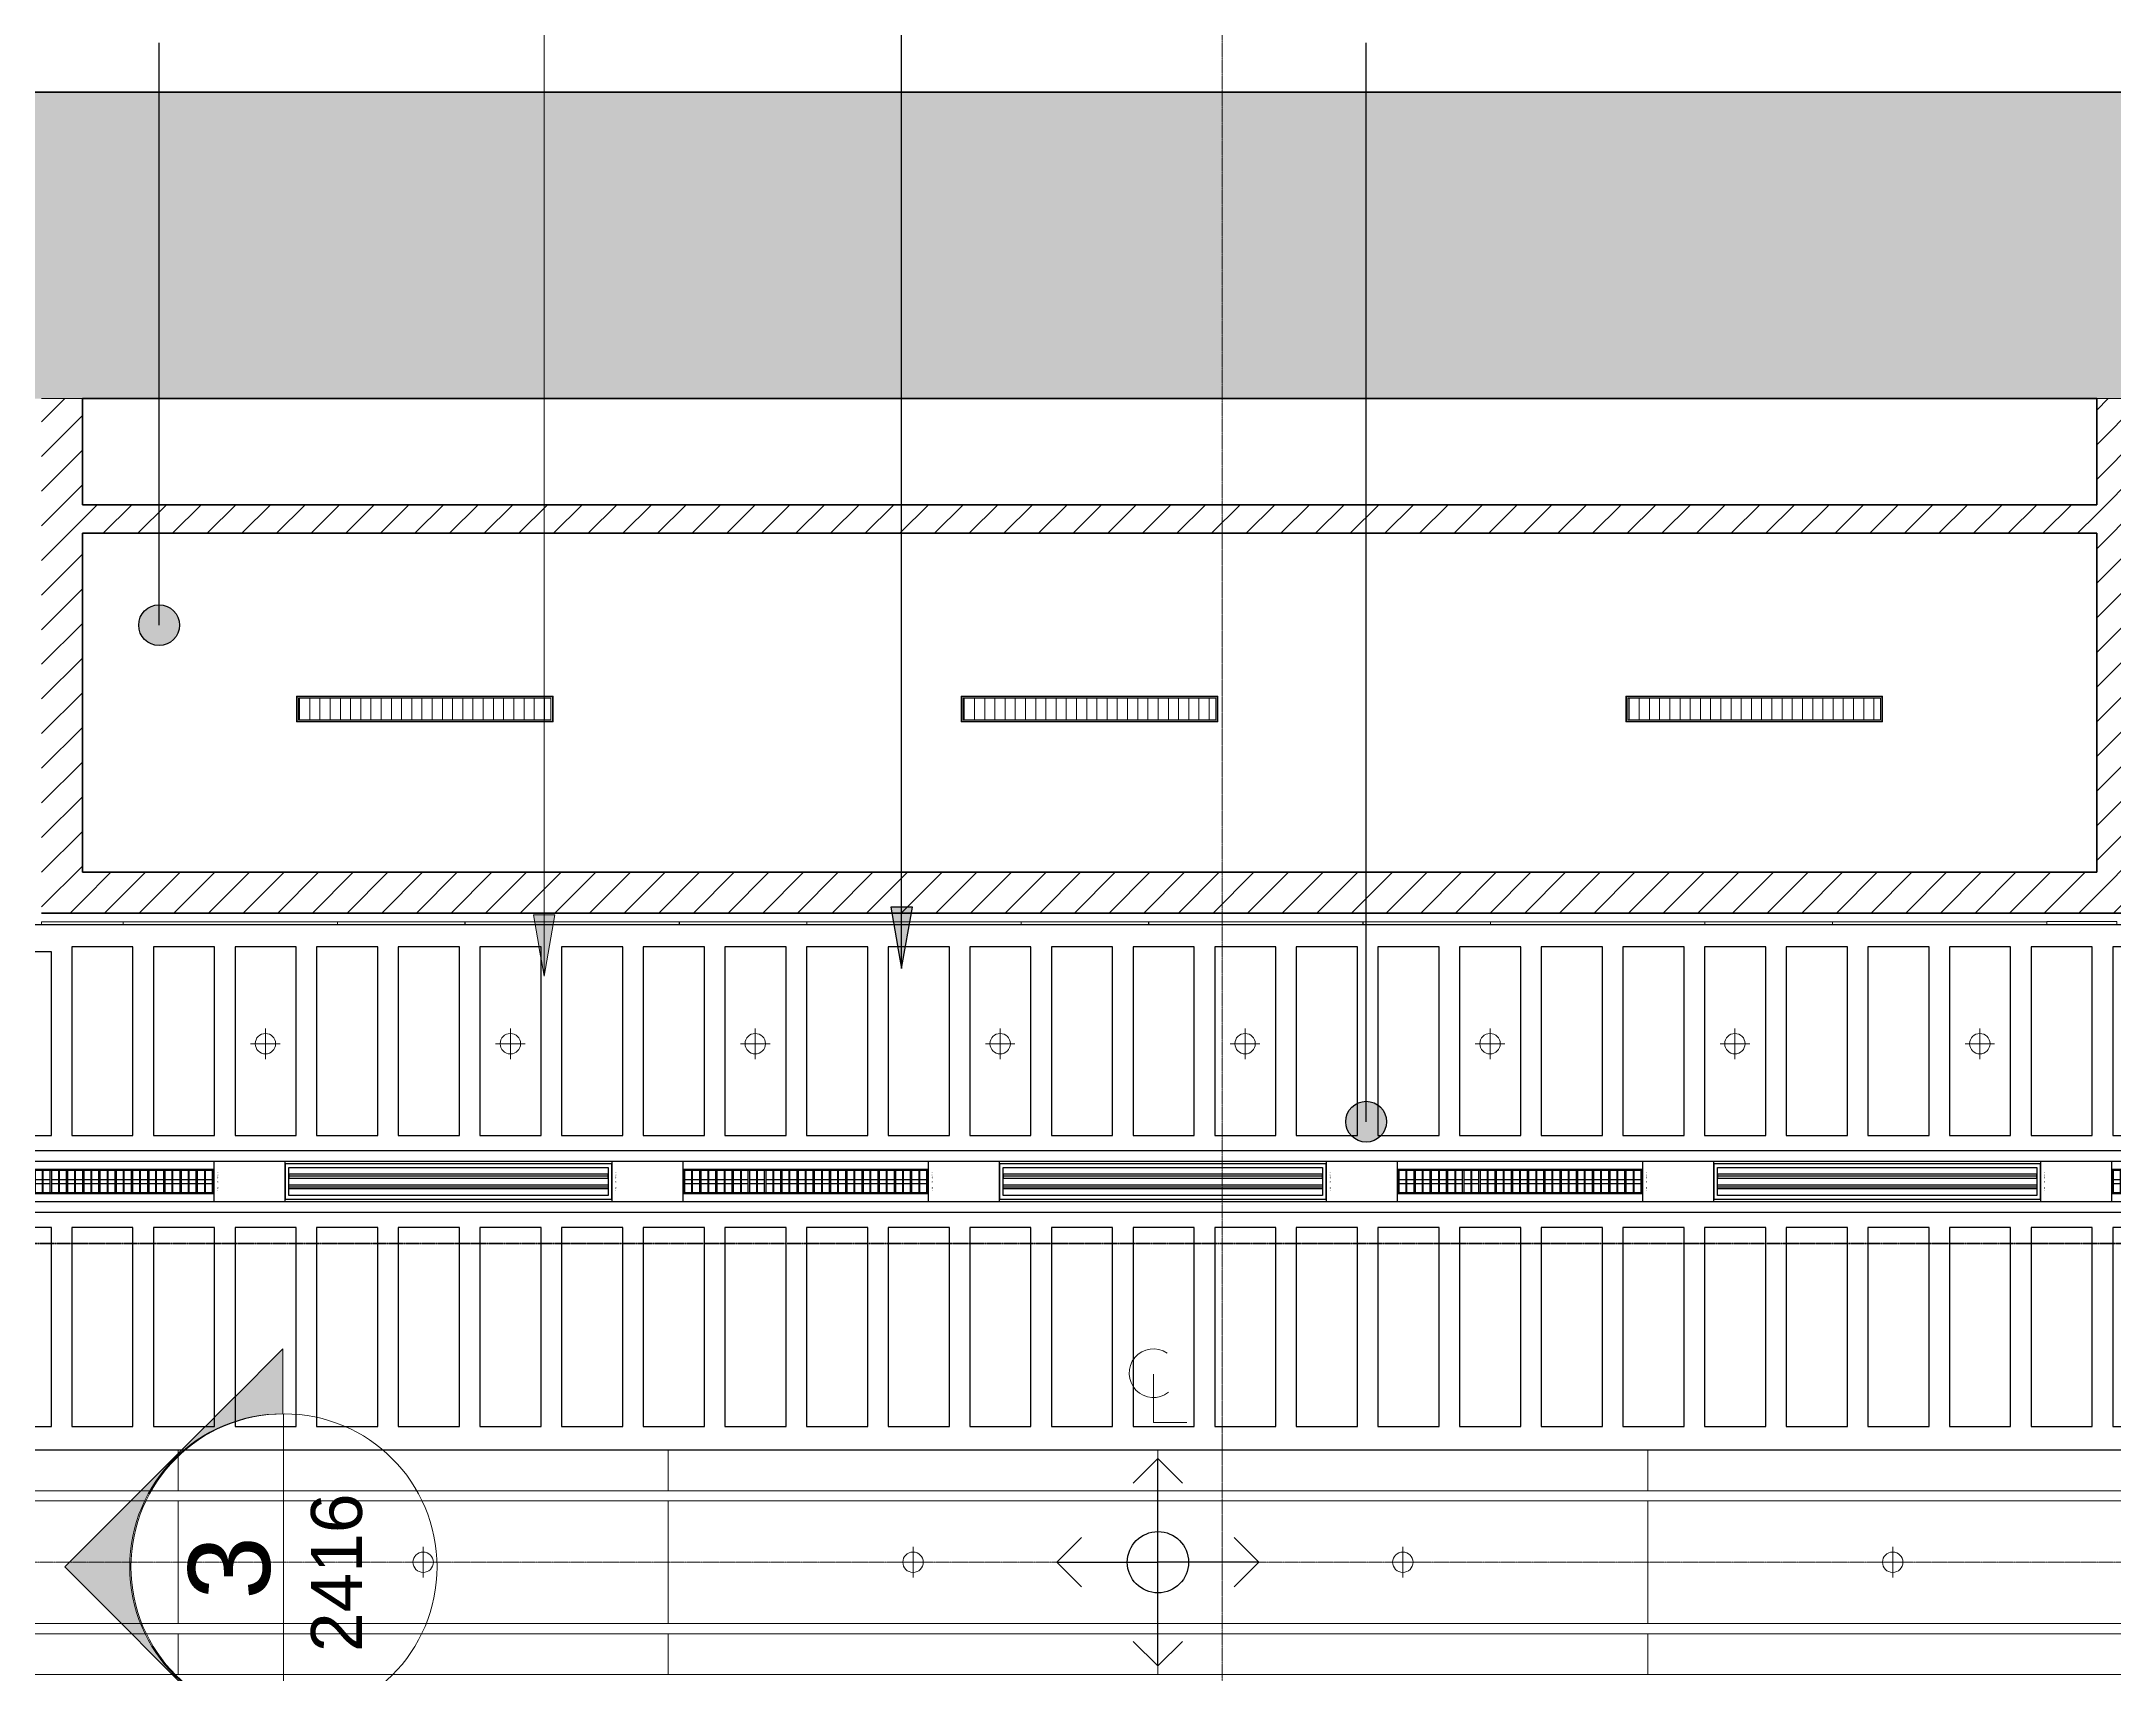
# Model space of a CAD drawing. Header units: millimetres. Extents: x -794334 to -714814, y -17806 to 22403.
# Drawn here: x -739067 to -728910, y 3029 to 11028 of the extents above; entities that cross this region are included whole.
import ezdxf
from ezdxf.enums import TextEntityAlignment as Align
from ezdxf.xclip import XClip

# ---------------------------------------------------------------- set-up
doc = ezdxf.new("R2010")
doc.units = ezdxf.units.MM
doc.header["$XCLIPFRAME"] = 0
doc.linetypes.add('DPA_Grid _ Level 100', pattern=[10, 5.5, -1.6, 1.3, -1.6])
for name, color, linetype in [('000 - WIPEOUT', 250, 'Continuous'), ('001 - ASCESSORIES', 251, 'Continuous'), ('A04_TUBE SERIES', 2, 'Continuous'), ('A11_ALU.SOLID SHEET', 2, 'Continuous')]:
    doc.layers.add(name, color=color, linetype=linetype)
for name, color, linetype, lineweight in [('A-ANNO-NOTE', 3, 'Continuous', 25), ('A-DETL-GENF', 2, 'Continuous', 9), ('A-FLOR-E', 2, 'Continuous', 35), ('A-GLAZ-CURT', 2, 'Continuous', 9), ('A-ROOM-IDEN', 3, 'Continuous', 25), ('A-WALL', 5, 'Continuous', 35), ('A-WALL-PATT', 1, 'Continuous', 35), ('E-LITE-EQPM', 2, 'Continuous', 9), ('G-ANNO-SECL', 3, 'Continuous', 9), ('G-ANNO-TEXT', 3, 'Continuous', 9), ('S-GRID', 251, 'Continuous', 9), ('WALL-E', 2, 'Continuous', 35)]:
    doc.layers.add(name, color=color, linetype=linetype, lineweight=lineweight)
doc.styles.add('Arial', font='arial.ttf', dxfattribs={"height": 400})
doc.styles.add('Arial_1', font='arial.ttf', dxfattribs={"height": 250})
pattern_1 = [(45, (0, 0), (-84.852814, 84.852814), [])]

# ---------------------------------------------------------------- blocks, each defined once
blk = doc.blocks.new('DPA_AN_Setting out - Center-8732820-4252-01 ENLARGED CONCOURSE LEVEL - REFLECTED CEILING PLAN - SHEET 3')
at = {"layer": 'A-ANNO-NOTE'}
for p, q in [((-1.21, 3.88), (0, 5.08)), ((1.21, 3.88), (0, 5.08)), ((0, 0), (0, 5.08)), ((-3.74, 1.21), (-4.95, 0)), ((3.74, 1.21), (4.95, 0)), ((-3.74, -1.21), (-4.95, 0)), ((-4.95, 0), (0, 0)), ((4.95, 0), (0, 0)), ((3.74, -1.21), (4.95, 0)), ((0, -5.08), (0, 0)), ((-1.21, -3.88), (0, -5.08)), ((1.21, -3.88), (0, -5.08))]:
    blk.add_line(p, q, dxfattribs=at)
blk.add_circle((0, 0), 1.5, dxfattribs=at)
blk = doc.blocks.new('M_Centreline - Centreline-12570908-4252-01 ENLARGED CONCOURSE LEVEL - REFLECTED CEILING PLAN - SHEET 3')
at = {"layer": 'A-ANNO-NOTE', "lineweight": 18}
for p, q in [((-0.01, 0.59), (-0.01, -1.79)), ((-0.01, -1.79), (1.62, -1.79))]:
    blk.add_line(p, q, dxfattribs=at)
blk.add_arc((-0.01, 0.63), 1.19, 55.7755, 308.0372, dxfattribs=at)
blk = doc.blocks.new('DPA_AN_Section Line - UP-Left-14405212-4252-01 ENLARGED CONCOURSE LEVEL - REFLECTED CEILING PLAN - SHEET 3')
at = {"layer": 'A-ANNO-NOTE', "lineweight": 9}
blk.add_hatch(color=256, dxfattribs=at).paths.add_polyline_path([(80, -9), (78, -9), (78, 0), (80, 0)])
h = blk.add_hatch(color=256, dxfattribs=at)
edge = h.paths.add_edge_path()
edge.add_arc((0, -0.03), 7.5, 180, 360)
edge.add_line((7.5, -0.03), (10.68, -0.03))
edge.add_line((10.68, -0.03), (0, -10.71))
edge.add_line((0, -10.71), (-10.68, -0.03))
edge.add_line((-10.68, -0.03), (-7.5, -0.03))
at = {"layer": 'A-ANNO-NOTE', "lineweight": 18}
for p, q in [((-7.5, 0), (7.5, 0)), ((80, 0), (78, 0)), ((78, 0), (78, -9)), ((80, -9), (80, 0)), ((-7.5, -0.03), (-10.68, -0.03)), ((-10.68, -0.03), (0, -10.71)), ((0, -10.71), (10.68, -0.03)), ((10.68, -0.03), (7.5, -0.03)), ((78, -9), (80, -9))]:
    blk.add_line(p, q, dxfattribs=at)
at = {"layer": 'A-ANNO-NOTE', "lineweight": 9}
blk.add_line((7.5, 0), (80, 0), dxfattribs=at)
at = {"layer": 'A-ANNO-NOTE', "lineweight": 18}
blk.add_circle((0, 0.03), 7.5, dxfattribs=at)
blk.add_arc((0, -0.03), 7.5, 180, 360, dxfattribs=at)
blk = doc.blocks.new('*U804')
at = {"layer": 'S-GRID', "linetype": 'DPA_Grid _ Level 100'}
for p, q in [((45600, -21385.5), (45600, 16671.4)), ((57942.9, 0), (-14128.9, 0))]:
    blk.add_line(p, q, dxfattribs=at)
blk = doc.blocks.new('System Panel - DPA_Metal Ceiling Rectangular Panel-13151479-4252-01 ENLARGED CONCOURSE LEVEL - REFLECTED CEILING PLAN - SHEET 3')
at = {"layer": 'A-GLAZ-CURT'}
for p, q in [((-738397, 4129), (-740529, 4129)), ((-740529, 4129), (-738397, 4129)), ((-738397, 3929), (-738397, 4129)), ((-738397, 4129), (-738397, 3929)), ((-740540, 3968), (-740579, 3929)), ((-740579, 3929), (-740540, 3968)), ((-740558, 3929), (-738397, 3929)), ((-738397, 3929), (-740558, 3929))]:
    blk.add_line(p, q, dxfattribs=at)
blk = doc.blocks.new('System Panel - DPA-AR_Metal Ceiling Rectangular Panel-13139259-4252-01 ENLARGED CONCOURSE LEVEL - REFLECTED CEILING PLAN - SHEET 3')
at = {"layer": 'A-GLAZ-CURT'}
for p, q in [((-735997, 4129), (-738397, 4129)), ((-738397, 4129), (-738397, 3929)), ((-738397, 3929), (-738397, 4129)), ((-738397, 4129), (-735997, 4129)), ((-735997, 3929), (-735997, 4129)), ((-735997, 4129), (-735997, 3929)), ((-738397, 3929), (-735997, 3929)), ((-735997, 3929), (-738397, 3929))]:
    blk.add_line(p, q, dxfattribs=at)
blk = doc.blocks.new('System Panel - DPA-AR_Metal Ceiling Rectangular Panel-13151856-4252-01 ENLARGED CONCOURSE LEVEL - REFLECTED CEILING PLAN - SHEET 3')
at = {"layer": 'A-GLAZ-CURT'}
for p, q in [((-735997, 3879), (-738397, 3879)), ((-738397, 3879), (-738397, 3279)), ((-738397, 3279), (-738397, 3879)), ((-738397, 3879), (-735997, 3879)), ((-735997, 3279), (-735997, 3879)), ((-735997, 3879), (-735997, 3279)), ((-738397, 3279), (-735997, 3279)), ((-735997, 3279), (-738397, 3279))]:
    blk.add_line(p, q, dxfattribs=at)
blk = doc.blocks.new('System Panel - DPA-AR_Metal Ceiling Rectangular Panel-13151859-4252-01 ENLARGED CONCOURSE LEVEL - REFLECTED CEILING PLAN - SHEET 3')
at = {"layer": 'A-GLAZ-CURT'}
for p, q in [((-740629, 3879), (-740797, 3710)), ((-740797, 3710), (-740629, 3879)), ((-738397, 3879), (-740608, 3879)), ((-740608, 3879), (-738397, 3879)), ((-738397, 3279), (-738397, 3879)), ((-738397, 3879), (-738397, 3279)), ((-740797, 3689), (-740797, 3279)), ((-740797, 3279), (-740797, 3689)), ((-740797, 3279), (-738397, 3279)), ((-738397, 3279), (-740797, 3279))]:
    blk.add_line(p, q, dxfattribs=at)
blk = doc.blocks.new('System Panel - W-06 Feature Wall Printed Pattern-18642689-4252-01 ENLARGED CONCOURSE LEVEL - REFLECTED CEILING PLAN - SHEET 3')
at = {"layer": 'A-GLAZ-CURT'}
for p, q in [((-172, 42), (-172, 57)), ((-172, 57), (172, 57)), ((172, 42), (-172, 42)), ((172, 57), (172, 42))]:
    blk.add_line(p, q, dxfattribs=at)
blk = doc.blocks.new('System Panel - W-06 Feature Wall Printed Pattern-18625738-4252-01 ENLARGED CONCOURSE LEVEL - REFLECTED CEILING PLAN - SHEET 3')
at = {"layer": 'A-GLAZ-CURT'}
for p, q in [((-525, 42.5), (-525, 57.5)), ((-525, 57.5), (525, 57.5)), ((525, 42.5), (-525, 42.5)), ((525, 57.5), (525, 42.5))]:
    blk.add_line(p, q, dxfattribs=at)
blk = doc.blocks.new('System Panel - W-06 Feature Wall Printed Pattern-18626477-4252-01 ENLARGED CONCOURSE LEVEL - REFLECTED CEILING PLAN - SHEET 3')
at = {"layer": 'A-GLAZ-CURT'}
for p, q in [((-312.5, 42.5), (-312.5, 57.5)), ((-312.5, 57.5), (312.5, 57.5)), ((312.5, 42.5), (-312.5, 42.5)), ((312.5, 57.5), (312.5, 42.5))]:
    blk.add_line(p, q, dxfattribs=at)
blk = doc.blocks.new('System Panel - W-06 Feature Wall Printed Pattern-18642690-4252-01 ENLARGED CONCOURSE LEVEL - REFLECTED CEILING PLAN - SHEET 3')
at = {"layer": 'A-GLAZ-CURT'}
for p, q in [((-200, 42.5), (-200, 57.5)), ((-200, 57.5), (200, 57.5)), ((200, 42.5), (-200, 42.5)), ((200, 57.5), (200, 42.5))]:
    blk.add_line(p, q, dxfattribs=at)
blk = doc.blocks.new('DPA_AR_LIGHTING_L4 - Standart-18564236-4252-01 ENLARGED CONCOURSE LEVEL - REFLECTED CEILING PLAN - SHEET 3')
at = {"layer": 'E-LITE-EQPM'}
for p, q in [((127, -171), (127, -46)), ((127, -46), (1384, -46)), ((1381, -49), (130, -49)), ((130, -49), (130, -168)), ((130, -168), (130, -49)), ((130, -49), (1381, -49)), ((1374, -56), (137, -56)), ((137, -161), (137, -56)), ((142, -56), (142, -161)), ((192, -56), (192, -161)), ((242, -56), (242, -161)), ((292, -56), (292, -161)), ((342, -56), (342, -161)), ((392, -56), (392, -161)), ((442, -56), (442, -161)), ((492, -56), (492, -161)), ((542, -56), (542, -161)), ((592, -56), (592, -161)), ((642, -56), (642, -161)), ((692, -56), (692, -161)), ((742, -56), (742, -161)), ((792, -56), (792, -161)), ((842, -56), (842, -161)), ((892, -56), (892, -161)), ((942, -56), (942, -161)), ((992, -56), (992, -161)), ((1042, -56), (1374, -56)), ((1042, -56), (1042, -161)), ((1092, -56), (1092, -161)), ((1142, -56), (1142, -161)), ((1192, -56), (1192, -161)), ((1242, -56), (1242, -161)), ((1292, -56), (1292, -161)), ((1342, -56), (1342, -161)), ((1374, -56), (1374, -161)), ((1381, -168), (1381, -49)), ((1381, -49), (1381, -168)), ((1384, -46), (1384, -171)), ((1384, -171), (127, -171)), ((130, -168), (1381, -168)), ((1381, -168), (130, -168)), ((1374, -161), (137, -161))]:
    blk.add_line(p, q, dxfattribs=at)
blk = doc.blocks.new('*U1029')
at = {"layer": 'A-GLAZ-CURT', "rotation": 180}
for name, p in [('System Panel - W-06 Feature Wall Printed Pattern-18642690-4252-01 ENLARGED CONCOURSE LEVEL - REFLECTED CEILING PLAN - SHEET 3', (40015, 3180)), ('System Panel - W-06 Feature Wall Printed Pattern-18625738-4252-01 ENLARGED CONCOURSE LEVEL - REFLECTED CEILING PLAN - SHEET 3', (40740, 3180)), ('System Panel - W-06 Feature Wall Printed Pattern-18626477-4252-01 ENLARGED CONCOURSE LEVEL - REFLECTED CEILING PLAN - SHEET 3', (41577, 3180)), ('System Panel - W-06 Feature Wall Printed Pattern-18625738-4252-01 ENLARGED CONCOURSE LEVEL - REFLECTED CEILING PLAN - SHEET 3', (42415, 3180)), ('System Panel - W-06 Feature Wall Printed Pattern-18626477-4252-01 ENLARGED CONCOURSE LEVEL - REFLECTED CEILING PLAN - SHEET 3', (43252, 3180)), ('System Panel - W-06 Feature Wall Printed Pattern-18625738-4252-01 ENLARGED CONCOURSE LEVEL - REFLECTED CEILING PLAN - SHEET 3', (44090, 3180)), ('System Panel - W-06 Feature Wall Printed Pattern-18626477-4252-01 ENLARGED CONCOURSE LEVEL - REFLECTED CEILING PLAN - SHEET 3', (44927, 3180)), ('System Panel - W-06 Feature Wall Printed Pattern-18625738-4252-01 ENLARGED CONCOURSE LEVEL - REFLECTED CEILING PLAN - SHEET 3', (45765, 3180)), ('System Panel - W-06 Feature Wall Printed Pattern-18626477-4252-01 ENLARGED CONCOURSE LEVEL - REFLECTED CEILING PLAN - SHEET 3', (46602, 3180)), ('System Panel - W-06 Feature Wall Printed Pattern-18625738-4252-01 ENLARGED CONCOURSE LEVEL - REFLECTED CEILING PLAN - SHEET 3', (47440, 3180)), ('System Panel - W-06 Feature Wall Printed Pattern-18626477-4252-01 ENLARGED CONCOURSE LEVEL - REFLECTED CEILING PLAN - SHEET 3', (48277, 3180)), ('System Panel - W-06 Feature Wall Printed Pattern-18625738-4252-01 ENLARGED CONCOURSE LEVEL - REFLECTED CEILING PLAN - SHEET 3', (49115, 3180)), ('System Panel - W-06 Feature Wall Printed Pattern-18642689-4252-01 ENLARGED CONCOURSE LEVEL - REFLECTED CEILING PLAN - SHEET 3', (49812, 3180))]:
    blk.add_blockref(name, p, dxfattribs=at)
at = {"layer": 'A-GLAZ-CURT'}
for name, p in [('System Panel - DPA_Metal Ceiling Rectangular Panel-13151479-4252-01 ENLARGED CONCOURSE LEVEL - REFLECTED CEILING PLAN - SHEET 3', (778882, -3579)), ('System Panel - DPA-AR_Metal Ceiling Rectangular Panel-13139259-4252-01 ENLARGED CONCOURSE LEVEL - REFLECTED CEILING PLAN - SHEET 3', (778882, -3579)), ('System Panel - DPA-AR_Metal Ceiling Rectangular Panel-13139259-4252-01 ENLARGED CONCOURSE LEVEL - REFLECTED CEILING PLAN - SHEET 3', (781282, -3579)), ('System Panel - DPA-AR_Metal Ceiling Rectangular Panel-13139259-4252-01 ENLARGED CONCOURSE LEVEL - REFLECTED CEILING PLAN - SHEET 3', (783682, -3579)), ('System Panel - DPA-AR_Metal Ceiling Rectangular Panel-13139259-4252-01 ENLARGED CONCOURSE LEVEL - REFLECTED CEILING PLAN - SHEET 3', (786082, -3579)), ('System Panel - DPA-AR_Metal Ceiling Rectangular Panel-13151859-4252-01 ENLARGED CONCOURSE LEVEL - REFLECTED CEILING PLAN - SHEET 3', (778882, -3579)), ('System Panel - DPA-AR_Metal Ceiling Rectangular Panel-13151856-4252-01 ENLARGED CONCOURSE LEVEL - REFLECTED CEILING PLAN - SHEET 3', (778882, -3579)), ('System Panel - DPA-AR_Metal Ceiling Rectangular Panel-13151856-4252-01 ENLARGED CONCOURSE LEVEL - REFLECTED CEILING PLAN - SHEET 3', (781282, -3579)), ('System Panel - DPA-AR_Metal Ceiling Rectangular Panel-13151856-4252-01 ENLARGED CONCOURSE LEVEL - REFLECTED CEILING PLAN - SHEET 3', (783682, -3579)), ('System Panel - DPA-AR_Metal Ceiling Rectangular Panel-13151856-4252-01 ENLARGED CONCOURSE LEVEL - REFLECTED CEILING PLAN - SHEET 3', (786082, -3579)), ('System Panel - DPA-AR_Metal Ceiling Rectangular Panel-13139259-4252-01 ENLARGED CONCOURSE LEVEL - REFLECTED CEILING PLAN - SHEET 3', (776482, -4479)), ('System Panel - DPA-AR_Metal Ceiling Rectangular Panel-13139259-4252-01 ENLARGED CONCOURSE LEVEL - REFLECTED CEILING PLAN - SHEET 3', (778882, -4479)), ('System Panel - DPA-AR_Metal Ceiling Rectangular Panel-13139259-4252-01 ENLARGED CONCOURSE LEVEL - REFLECTED CEILING PLAN - SHEET 3', (781282, -4479)), ('System Panel - DPA-AR_Metal Ceiling Rectangular Panel-13139259-4252-01 ENLARGED CONCOURSE LEVEL - REFLECTED CEILING PLAN - SHEET 3', (783682, -4479)), ('System Panel - DPA-AR_Metal Ceiling Rectangular Panel-13139259-4252-01 ENLARGED CONCOURSE LEVEL - REFLECTED CEILING PLAN - SHEET 3', (786082, -4479))]:
    blk.add_blockref(name, p, dxfattribs=at)
at = {"layer": 'E-LITE-EQPM', "extrusion": (0, 0, -1), "rotation": 180}
for p in [(-40937, 4071), (-44194, 4071), (-47451, 4071)]:
    blk.add_blockref('DPA_AR_LIGHTING_L4 - Standart-18564236-4252-01 ENLARGED CONCOURSE LEVEL - REFLECTED CEILING PLAN - SHEET 3', p, dxfattribs=at)
blk = doc.blocks.new('*U1048')
at = {"layer": 'A11_ALU.SOLID SHEET', "color": 0}
blk.add_lwpolyline([(350, -98.8), (350, 98.8), (0, 98.8), (0, -98.8)], close=True, dxfattribs=at)
at = {"layer": 'Defpoints', "color": 250}
blk.add_point((0, 0), dxfattribs=at)
blk.add_text('AL.SHEET-HAT-TYPE-R', height=6, rotation=270, dxfattribs=at).set_placement((15, 0), align=Align.BOTTOM_CENTER)
blk = doc.blocks.new('*U1037')
at = {"color": 1}
blk.add_wipeout([(600, -60), (-600, -60), (-600, 60), (600, 60)], dxfattribs=at).dxf.layer = '000 - WIPEOUT'
at = {"layer": '001 - ASCESSORIES', "color": 0}
blk.add_lwpolyline([(600, -60), (-600, -60), (-600, 60), (600, 60)], close=True, dxfattribs=at)
at = {"layer": '001 - ASCESSORIES'}
for points in [[(-593, -55), (-598, -55), (-598, 55), (-593, 55)], [(595, -55), (-595, -55), (-595, 55), (595, 55)], [(-559, -55), (-554, -55), (-554, 55), (-559, 55)], [(-514, -55), (-519, -55), (-519, 55), (-514, 55)], [(-479, -55), (-474, -55), (-474, 55), (-479, 55)], [(-435, -55), (-440, -55), (-440, 55), (-435, 55)], [(-400, -55), (-395, -55), (-395, 55), (-400, 55)], [(-355, -55), (-360, -55), (-360, 55), (-355, 55)], [(-320, -55), (-315, -55), (-315, 55), (-320, 55)], [(-276, -55), (-281, -55), (-281, 55), (-276, 55)], [(-241, -55), (-236, -55), (-236, 55), (-241, 55)], [(-196, -55), (-201, -55), (-201, 55), (-196, 55)], [(-161, -55), (-156, -55), (-156, 55), (-161, 55)], [(-117, -55), (-122, -55), (-122, 55), (-117, 55)], [(-82, -55), (-77, -55), (-77, 55), (-82, 55)], [(-37, -55), (-42, -55), (-42, 55), (-37, 55)], [(-3, -55), (3, -55), (3, 55), (-3, 55)], [(42, -55), (37, -55), (37, 55), (42, 55)], [(77, -55), (82, -55), (82, 55), (77, 55)], [(122, -55), (117, -55), (117, 55), (122, 55)], [(156, -55), (161, -55), (161, 55), (156, 55)], [(201, -55), (196, -55), (196, 55), (201, 55)], [(236, -55), (241, -55), (241, 55), (236, 55)], [(281, -55), (276, -55), (276, 55), (281, 55)], [(315, -55), (320, -55), (320, 55), (315, 55)], [(360, -55), (355, -55), (355, 55), (360, 55)], [(395, -55), (400, -55), (400, 55), (395, 55)], [(440, -55), (435, -55), (435, 55), (440, 55)], [(474, -55), (479, -55), (479, 55), (474, 55)], [(519, -55), (514, -55), (514, 55), (519, 55)], [(554, -55), (559, -55), (559, 55), (554, 55)], [(598, -55), (593, -55), (593, 55), (598, 55)]]:
    blk.add_lwpolyline(points, close=True, dxfattribs=at)
for points in [[(-593, 10), (-559, 10)], [(-554, 10), (-519, 10)], [(-514, 10), (-479, 10)], [(-474, 10), (-440, 10)], [(-435, 10), (-400, 10)], [(-395, 10), (-360, 10)], [(-355, 10), (-320, 10)], [(-315, 10), (-281, 10)], [(-276, 10), (-241, 10)], [(-236, 10), (-201, 10)], [(-196, 10), (-161, 10)], [(-156, 10), (-122, 10)], [(-117, 10), (-82, 10)], [(-77, 10), (-42, 10)], [(-37, 10), (-3, 10)], [(3, 10), (37, 10)], [(42, 10), (77, 10)], [(82, 10), (117, 10)], [(122, 10), (156, 10)], [(161, 10), (196, 10)], [(201, 10), (236, 10)], [(241, 10), (276, 10)], [(281, 10), (315, 10)], [(320, 10), (355, 10)], [(360, 10), (395, 10)], [(400, 10), (435, 10)], [(440, 10), (474, 10)], [(479, 10), (514, 10)], [(519, 10), (554, 10)], [(559, 10), (593, 10)], [(-593, -10), (-559, -10)], [(-554, -10), (-519, -10)], [(-514, -10), (-479, -10)], [(-474, -10), (-440, -10)], [(-435, -10), (-400, -10)], [(-395, -10), (-360, -10)], [(-355, -10), (-320, -10)], [(-315, -10), (-281, -10)], [(-276, -10), (-241, -10)], [(-236, -10), (-201, -10)], [(-196, -10), (-161, -10)], [(-156, -10), (-122, -10)], [(-117, -10), (-82, -10)], [(-77, -10), (-42, -10)], [(-37, -10), (-3, -10)], [(3, -10), (37, -10)], [(42, -10), (77, -10)], [(82, -10), (117, -10)], [(122, -10), (156, -10)], [(161, -10), (196, -10)], [(201, -10), (236, -10)], [(241, -10), (276, -10)], [(281, -10), (315, -10)], [(320, -10), (355, -10)], [(360, -10), (395, -10)], [(400, -10), (435, -10)], [(440, -10), (474, -10)], [(479, -10), (514, -10)], [(519, -10), (554, -10)], [(559, -10), (593, -10)]]:
    blk.add_lwpolyline(points, dxfattribs=at)
blk = doc.blocks.new('*U1050')
at = {"layer": '001 - ASCESSORIES', "color": 0, "linetype": 'ByBlock'}
blk.add_lwpolyline([(800, 87), (-800, 87), (-800, -87), (800, -87)], close=True, dxfattribs=at)
at = {"layer": '001 - ASCESSORIES', "linetype": 'ByBlock'}
for points in [[(-782, 69), (782, 69), (782, -69), (-782, -69)], [(782, 36), (-782, 36), (-782, 16), (782, 16)], [(-782, -16), (782, -16), (782, -36), (-782, -36)]]:
    blk.add_lwpolyline(points, close=True, dxfattribs=at)
for points in [[(782, 26), (-782, 26)], [(-782, -26), (782, -26)]]:
    blk.add_lwpolyline(points, dxfattribs=at)
blk = doc.blocks.new('*U1059')
blk.add_attdef('EXTR.OVL-LENGTH_', (-25, -59), '', height=5)
blk.add_wipeout([(-25, 0), (25, 0), (25, 13789), (-25, 13789)]).dxf.layer = '000 - WIPEOUT'
at = {"layer": 'A04_TUBE SERIES', "color": 0}
blk.add_lwpolyline([(-25, 0), (25, 0), (25, 13789), (-25, 13789)], close=True, dxfattribs=at)
blk = doc.blocks.new('*U1060')
blk.add_attdef('EXTR.OVL-LENGTH_', (-25, -59), '', height=5)
blk.add_wipeout([(-25, 0), (25, 0), (25, 13789), (-25, 13789)]).dxf.layer = '000 - WIPEOUT'
at = {"layer": 'A04_TUBE SERIES', "color": 0}
blk.add_lwpolyline([(-25, 0), (25, 0), (25, 13789), (-25, 13789)], close=True, dxfattribs=at)
blk = doc.blocks.new('*U1218')
at = {"color": 3}
for points in [[(-462.5, 5950), (462.5, 5950), (462.5, 5650), (-462.5, 5650)], [(-462.5, 5550), (462.5, 5550), (462.5, 5250), (-462.5, 5250)], [(-462.5, 5150), (462.5, 5150), (462.5, 4850), (-462.5, 4850)], [(-462.5, 4750), (462.5, 4750), (462.5, 4450), (-462.5, 4450)], [(-462.5, 4350), (462.5, 4350), (462.5, 4050), (-462.5, 4050)], [(-462.5, 3950), (462.5, 3950), (462.5, 3650), (-462.5, 3650)], [(-462.5, 3550), (462.5, 3550), (462.5, 3250), (-462.5, 3250)], [(-462.5, 3150), (462.5, 3150), (462.5, 2850), (-462.5, 2850)], [(-462.5, 2750), (462.5, 2750), (462.5, 2450), (-462.5, 2450)], [(-462.5, 2350), (462.5, 2350), (462.5, 2050), (-462.5, 2050)], [(-462.5, 1950), (462.5, 1950), (462.5, 1650), (-462.5, 1650)], [(-462.5, 1550), (462.5, 1550), (462.5, 1250), (-462.5, 1250)], [(-462.5, 1150), (462.5, 1150), (462.5, 850), (-462.5, 850)], [(-462.5, 750), (462.5, 750), (462.5, 450), (-462.5, 450)], [(-462.5, 350), (462.5, 350), (462.5, 50), (-462.5, 50)], [(-462.5, -50), (462.5, -50), (462.5, -350), (-462.5, -350)], [(-462.5, -450), (462.5, -450), (462.5, -750), (-462.5, -750)], [(-462.5, -850), (462.5, -850), (462.5, -1150), (-462.5, -1150)], [(-462.5, -1250), (462.5, -1250), (462.5, -1550), (-462.5, -1550)], [(-462.5, -1650), (462.5, -1650), (462.5, -1950), (-462.5, -1950)], [(-462.5, -2050), (462.5, -2050), (462.5, -2350), (-462.5, -2350)], [(-462.5, -2450), (462.5, -2450), (462.5, -2750), (-462.5, -2750)], [(-462.5, -2850), (462.5, -2850), (462.5, -3150), (-462.5, -3150)], [(-462.5, -3250), (462.5, -3250), (462.5, -3550), (-462.5, -3550)], [(-462.5, -3650), (462.5, -3650), (462.5, -3950), (-462.5, -3950)], [(-462.5, -4050), (462.5, -4050), (462.5, -4350), (-462.5, -4350)]]:
    blk.add_wipeout(points, dxfattribs=at).dxf.layer = '000 - WIPEOUT'
at = {"layer": 'A11_ALU.SOLID SHEET', "color": 0, "linetype": 'ByBlock'}
for points in [[(-462.5, 5650), (462.5, 5650), (462.5, 5950), (-462.5, 5950)], [(-462.5, 5250), (462.5, 5250), (462.5, 5550), (-462.5, 5550)], [(-462.5, 4850), (462.5, 4850), (462.5, 5150), (-462.5, 5150)], [(-462.5, 4450), (462.5, 4450), (462.5, 4750), (-462.5, 4750)], [(-462.5, 4050), (462.5, 4050), (462.5, 4350), (-462.5, 4350)], [(-462.5, 3650), (462.5, 3650), (462.5, 3950), (-462.5, 3950)], [(-462.5, 3250), (462.5, 3250), (462.5, 3550), (-462.5, 3550)], [(-462.5, 2850), (462.5, 2850), (462.5, 3150), (-462.5, 3150)], [(-462.5, 2450), (462.5, 2450), (462.5, 2750), (-462.5, 2750)], [(-462.5, 2050), (462.5, 2050), (462.5, 2350), (-462.5, 2350)], [(-462.5, 1650), (462.5, 1650), (462.5, 1950), (-462.5, 1950)], [(-462.5, 1250), (462.5, 1250), (462.5, 1550), (-462.5, 1550)], [(-462.5, 850), (462.5, 850), (462.5, 1150), (-462.5, 1150)], [(-462.5, 450), (462.5, 450), (462.5, 750), (-462.5, 750)], [(-462.5, 50), (462.5, 50), (462.5, 350), (-462.5, 350)], [(-462.5, -350), (462.5, -350), (462.5, -50), (-462.5, -50)], [(-462.5, -750), (462.5, -750), (462.5, -450), (-462.5, -450)], [(-462.5, -1150), (462.5, -1150), (462.5, -850), (-462.5, -850)], [(-462.5, -1550), (462.5, -1550), (462.5, -1250), (-462.5, -1250)], [(-462.5, -1950), (462.5, -1950), (462.5, -1650), (-462.5, -1650)], [(-462.5, -2350), (462.5, -2350), (462.5, -2050), (-462.5, -2050)], [(-462.5, -2750), (462.5, -2750), (462.5, -2450), (-462.5, -2450)], [(-462.5, -3150), (462.5, -3150), (462.5, -2850), (-462.5, -2850)], [(-462.5, -3550), (462.5, -3550), (462.5, -3250), (-462.5, -3250)], [(-462.5, -3950), (462.5, -3950), (462.5, -3650), (-462.5, -3650)], [(-462.5, -4350), (462.5, -4350), (462.5, -4050), (-462.5, -4050)]]:
    blk.add_lwpolyline(points, close=True, dxfattribs=at)
blk = doc.blocks.new('*U1219')
at = {"color": 3}
for points in [[(-487.5, 5750), (487.5, 5750), (487.5, 5450), (-487.5, 5450)], [(-487.5, 5350), (487.5, 5350), (487.5, 5050), (-487.5, 5050)], [(-487.5, 4950), (487.5, 4950), (487.5, 4650), (-487.5, 4650)], [(-487.5, 4550), (487.5, 4550), (487.5, 4250), (-487.5, 4250)], [(-487.5, 4150), (487.5, 4150), (487.5, 3850), (-487.5, 3850)], [(-487.5, 3750), (487.5, 3750), (487.5, 3450), (-487.5, 3450)], [(-487.5, 3350), (487.5, 3350), (487.5, 3050), (-487.5, 3050)], [(-487.5, 2950), (487.5, 2950), (487.5, 2650), (-487.5, 2650)], [(-487.5, 2550), (487.5, 2550), (487.5, 2250), (-487.5, 2250)], [(-487.5, 2150), (487.5, 2150), (487.5, 1850), (-487.5, 1850)], [(-487.5, 1750), (487.5, 1750), (487.5, 1450), (-487.5, 1450)], [(-487.5, 1350), (487.5, 1350), (487.5, 1050), (-487.5, 1050)], [(-487.5, 950), (487.5, 950), (487.5, 650), (-487.5, 650)], [(-487.5, 550), (487.5, 550), (487.5, 250), (-487.5, 250)], [(-487.5, 150), (487.5, 150), (487.5, -150), (-487.5, -150)], [(-487.5, -250), (487.5, -250), (487.5, -550), (-487.5, -550)], [(-487.5, -650), (487.5, -650), (487.5, -950), (-487.5, -950)], [(-487.5, -1050), (487.5, -1050), (487.5, -1350), (-487.5, -1350)], [(-487.5, -1450), (487.5, -1450), (487.5, -1750), (-487.5, -1750)], [(-487.5, -1850), (487.5, -1850), (487.5, -2150), (-487.5, -2150)], [(-487.5, -2250), (487.5, -2250), (487.5, -2550), (-487.5, -2550)], [(-487.5, -2650), (487.5, -2650), (487.5, -2950), (-487.5, -2950)], [(-487.5, -3050), (487.5, -3050), (487.5, -3350), (-487.5, -3350)], [(-487.5, -3450), (487.5, -3450), (487.5, -3750), (-487.5, -3750)], [(-487.5, -3850), (487.5, -3850), (487.5, -4150), (-487.5, -4150)], [(-487.5, -4250), (487.5, -4250), (487.5, -4550), (-487.5, -4550)], [(-487.5, -4650), (487.5, -4650), (487.5, -4950), (-487.5, -4950)]]:
    blk.add_wipeout(points, dxfattribs=at).dxf.layer = '000 - WIPEOUT'
at = {"layer": 'A11_ALU.SOLID SHEET', "color": 0, "linetype": 'ByBlock'}
for points in [[(-487.5, 5450), (487.5, 5450), (487.5, 5750), (-487.5, 5750)], [(-487.5, 5050), (487.5, 5050), (487.5, 5350), (-487.5, 5350)], [(-487.5, 4650), (487.5, 4650), (487.5, 4950), (-487.5, 4950)], [(-487.5, 4250), (487.5, 4250), (487.5, 4550), (-487.5, 4550)], [(-487.5, 3850), (487.5, 3850), (487.5, 4150), (-487.5, 4150)], [(-487.5, 3450), (487.5, 3450), (487.5, 3750), (-487.5, 3750)], [(-487.5, 3050), (487.5, 3050), (487.5, 3350), (-487.5, 3350)], [(-487.5, 2650), (487.5, 2650), (487.5, 2950), (-487.5, 2950)], [(-487.5, 2250), (487.5, 2250), (487.5, 2550), (-487.5, 2550)], [(-487.5, 1850), (487.5, 1850), (487.5, 2150), (-487.5, 2150)], [(-487.5, 1450), (487.5, 1450), (487.5, 1750), (-487.5, 1750)], [(-487.5, 1050), (487.5, 1050), (487.5, 1350), (-487.5, 1350)], [(-487.5, 650), (487.5, 650), (487.5, 950), (-487.5, 950)], [(-487.5, 250), (487.5, 250), (487.5, 550), (-487.5, 550)], [(-487.5, -150), (487.5, -150), (487.5, 150), (-487.5, 150)], [(-487.5, -550), (487.5, -550), (487.5, -250), (-487.5, -250)], [(-487.5, -950), (487.5, -950), (487.5, -650), (-487.5, -650)], [(-487.5, -1350), (487.5, -1350), (487.5, -1050), (-487.5, -1050)], [(-487.5, -1750), (487.5, -1750), (487.5, -1450), (-487.5, -1450)], [(-487.5, -2150), (487.5, -2150), (487.5, -1850), (-487.5, -1850)], [(-487.5, -2550), (487.5, -2550), (487.5, -2250), (-487.5, -2250)], [(-487.5, -2950), (487.5, -2950), (487.5, -2650), (-487.5, -2650)], [(-487.5, -3350), (487.5, -3350), (487.5, -3050), (-487.5, -3050)], [(-487.5, -3750), (487.5, -3750), (487.5, -3450), (-487.5, -3450)], [(-487.5, -4150), (487.5, -4150), (487.5, -3850), (-487.5, -3850)], [(-487.5, -4550), (487.5, -4550), (487.5, -4250), (-487.5, -4250)], [(-487.5, -4950), (487.5, -4950), (487.5, -4650), (-487.5, -4650)]]:
    blk.add_lwpolyline(points, close=True, dxfattribs=at)
blk = doc.blocks.new('*U1267')
at = {"color": 3}
for points in [[(-450, 550), (450, 550), (450, 250), (-450, 250)], [(-450, 150), (450, 150), (450, -150), (-450, -150)], [(-450, -250), (450, -250), (450, -550), (-450, -550)]]:
    blk.add_wipeout(points, dxfattribs=at).dxf.layer = '000 - WIPEOUT'
at = {"layer": 'A11_ALU.SOLID SHEET', "color": 0, "linetype": 'ByBlock'}
for points in [[(-450, 250), (450, 250), (450, 550), (-450, 550)], [(-450, -150), (450, -150), (450, 150), (-450, 150)], [(-450, -550), (450, -550), (450, -250), (-450, -250)]]:
    blk.add_lwpolyline(points, close=True, dxfattribs=at)
blk = doc.blocks.new('*U1630')
blk.add_lwpolyline([(18040, 3122), (5565, 3122), (5565, 4930), (4150, 4930), (4150, 4830), (4150, 550), (18040, 550)], close=True)
for name, p in [('*U1048', (6458, 1865)), ('*U1050', (7608, 1865)), ('*U1048', (8408, 1865)), ('*U1050', (11108, 1865)), ('*U1048', (11908, 1865)), ('*U1048', (13458, 1865)), ('*U1050', (14608, 1865)), ('*U1048', (15408, 1865))]:
    blk.add_blockref(name, p)
for p in [(5858, 1865), (9358, 1865), (12858, 1865), (16358, 1865)]:
    blk.add_blockref('*U1037', p)
at = {"layer": 'A11_ALU.SOLID SHEET', "color": 0, "linetype": 'ByBlock', "rotation": 90}
for name, p in [('*U1267', (5112, 2540)), ('*U1218', (11712, 2552)), ('*U1219', (11112, 1152))]:
    blk.add_blockref(name, p, dxfattribs=at)
blk.add_blockref('*U1048', (9958, 1865))
at = {"layer": 'A04_TUBE SERIES', "color": 0, "linetype": 'ByBlock', "rotation": 270}
for name, p in [('*U1060', (4150, 1990)), ('*U1059', (4150, 1740))]:
    blk.add_blockref(name, p, dxfattribs=at)
blk = doc.blocks.new('LGF_DL_SAA_LowPower_DL1a - LGF_DL_SAA_LowPower_DL1a-8854269-4150-01 CONCOURSE LEVEL - REFLECTED CEILING PLAN')
at = {"layer": 'A-DETL-GENF'}
for p, q in [((0, -75), (0, 75)), ((72.5, 0), (-72.5, 0))]:
    blk.add_line(p, q, dxfattribs=at)
blk.add_circle((0, 0), 50, dxfattribs=at)
blk = doc.blocks.new('C-1-PP19-AR-4150-01-B_20250901-115810_EXDOWNLIGHT')
at = {"layer": 'E-LITE-EQPM', "extrusion": (0, 0, -1), "rotation": 180}
for p in [(-6712, 2540), (-7912, 2540), (-9112, 2540), (-10312, 2540), (-11512, 2540), (-12712, 2540), (-13912, 2540), (-15112, 2540), (-7485, 0), (-9885, 0), (-12285, 0), (-14685, 0)]:
    blk.add_blockref('LGF_DL_SAA_LowPower_DL1a - LGF_DL_SAA_LowPower_DL1a-8854269-4150-01 CONCOURSE LEVEL - REFLECTED CEILING PLAN', p, dxfattribs=at)

msp = doc.modelspace()

# ---------------------------------------------------------------- block references
at = {"layer": 'A11_ALU.SOLID SHEET'}
ref = msp.add_blockref('*U1630', (-744681, 3579), dxfattribs=at)
XClip(ref).set_block_clipping_path([(-45802.4668593339, -9620.0029952967), (23702.8690583039, 10334.9999958097)])

# ---------------------------------------------------------------- next in the draw order: hatches: boundary and pattern name
at = {"layer": 'A-ANNO-NOTE'}
msp.add_hatch(color=256, dxfattribs=at).paths.add_polyline_path([(-734853, 6488), (-734800, 6788), (-734906, 6788)])
at = {"layer": 'A-ROOM-IDEN'}
h = msp.add_hatch(color=256, dxfattribs=at)
edge = h.paths.add_edge_path()
edge.add_arc((-738491, 8169), 100, 0, 360)
h = msp.add_hatch(color=256, dxfattribs=at)
edge = h.paths.add_edge_path()
edge.add_arc((-732577, 5737), 100, 0, 360)
at = {"layer": 'A-WALL-PATT', "lineweight": 9}
h = msp.add_hatch(dxfattribs=at)
h.set_pattern_fill('FP_1', color=256, style=0, pattern_type=2)
h.set_pattern_definition([(50, (0, 0), (728.7365, -63.7558), [76.2, -838.2]), (355, (0, 0), (-140.9716, 764.2276), [60.96, -670.56]), (100.451, (60.7, -5.3), (587.77, 700.46675), [64.76, -712.36]), (46.184, (0, 203.2), (1084.3162, -168.171), [114.3, -1257.3]), (96.636, (90.4, 189.2), (949.6099, 989.7098), [97.14, -1068.54]), (351.184, (0, 203.2), (949.6206, 989.7012), [91.44, -1005.84]), (21, (101.6, 152.4), (606.45787, -409.06057), [76.2, -838.2]), (326, (101.6, 152.4), (247.20834, 736.7529), [60.96, -670.56]), (71.451, (152.14, 118.3), (853.66825, 327.6855), [64.76, -712.36]), (37.5, (0, 0), (12.35469, 338.22012), [33.528, -628.904, 33.528, -647.192, -673.1]), (37.5, (0, 0), (12.35469, 338.22012), [-1343.152, 33.528, -639.572]), (7.5, (0, 0), (267.27887, 400.72213), [33.528, -354.584, 33.528, -613.664, -256.54]), (7.5, (0, 0), (267.27887, 400.72213), [-1035.304, 33.528, -223.012]), (327.5, (-226.57, 0), (542.36333, -22.91534), [33.528, -220.472, 33.528, -758.952, -1051.56]), (327.5, (-226.57, 0), (542.36333, -22.91534), [-1046.48, 33.528, -1018.032]), (317.5, (-328.17, 0), (592.51696, 101.7071), [33.528, -296.672, 33.528, -492.76, -746.76]), (317.5, (-328.17, 0), (592.51696, 101.7071), [-856.488, 33.528, -713.232])])
h.paths.add_polyline_path([(-720978, 9279), (-720978, 10779), (-743521, 10779), (-743521, 9279), (-728797, 9279)])
h = msp.add_hatch(dxfattribs=at)
h.set_pattern_fill('FP_2', color=256, style=0, pattern_type=2)
h.set_pattern_definition(pattern_1)
h.paths.add_polyline_path([(-739067, 6759), (-738867, 6759), (-738867, 9279), (-739067, 9279), (-739067, 8509)])
h = msp.add_hatch(dxfattribs=at)
h.set_pattern_fill('FP_2', color=256, style=0, pattern_type=2)
h.set_pattern_definition(pattern_1)
h.paths.add_polyline_path([(-728997, 6759), (-728797, 6759), (-728797, 9279), (-728997, 9279), (-728997, 6959)])
h = msp.add_hatch(dxfattribs=at)
h.set_pattern_fill('FP_2', color=256, style=0, pattern_type=2)
h.set_pattern_definition(pattern_1)
h.paths.add_polyline_path([(-728997, 8619), (-728997, 8759), (-738867, 8759), (-738867, 8619), (-729667, 8619)])
h = msp.add_hatch(dxfattribs=at)
h.set_pattern_fill('FP_2', color=256, style=0, pattern_type=2)
h.set_pattern_definition(pattern_1)
h.paths.add_polyline_path([(-728997, 6759), (-728997, 6959), (-738867, 6959), (-738867, 6759), (-729667, 6759)])
at = {"layer": 'G-ANNO-TEXT'}
msp.add_hatch(color=7, dxfattribs=at).paths.add_polyline_path([(-736605, 6450), (-736552, 6750), (-736657, 6750)])

# ---------------------------------------------------------------- next in the draw order: linework, layer by layer
at = {"layer": 'A-ANNO-NOTE'}
for p, q in [((-734853, 6488), (-734853, 14106)), ((-734800, 6788), (-734906, 6788)), ((-734906, 6788), (-734853, 6488)), ((-734853, 6488), (-734800, 6788))]:
    msp.add_line(p, q, dxfattribs=at)
at = {"layer": 'A-FLOR-E'}
for p, q in [((-738867, 8619), (-728997, 8619)), ((-728997, 8619), (-738867, 8619))]:
    msp.add_line(p, q, dxfattribs=at)
at = {"layer": 'A-ROOM-IDEN'}
for p, q in [((-738491, 8169), (-738491, 11022)), ((-732577, 5737), (-732577, 11022))]:
    msp.add_line(p, q, dxfattribs=at)
for centre in [(-738491, 8169), (-732577, 5737)]:
    msp.add_circle(centre, 100, dxfattribs=at)
at = {"layer": 'A-WALL', "color": 7, "lineweight": 70}
for p, q in [((-743521, 10779), (-720978, 10779)), ((-738867, 9279), (-738867, 8759)), ((-728997, 9279), (-738867, 9279)), ((-728997, 8759), (-728997, 9279)), ((-738867, 8759), (-728997, 8759)), ((-738867, 8619), (-738867, 6959)), ((-728997, 8619), (-738867, 8619)), ((-728997, 6959), (-728997, 8619)), ((-738867, 6959), (-728997, 6959)), ((-738867, 6759), (-739067, 6759)), ((-728997, 6759), (-738867, 6759)), ((-728797, 6759), (-728997, 6759))]:
    msp.add_line(p, q, dxfattribs=at)
at = {"layer": 'A-WALL', "lineweight": 9}
for p, q in [((-739067, 9279), (-738867, 9279)), ((-728997, 9279), (-728797, 9279))]:
    msp.add_line(p, q, dxfattribs=at)
at = {"layer": 'G-ANNO-SECL', "linetype": 'DPA_Grid _ Level 100', "lineweight": 50}
msp.add_line((-792523, 5140), (-718679, 5140), dxfattribs=at)
at = {"layer": 'G-ANNO-TEXT', "color": 10}
for p, q in [((-736605, 6450), (-736605, 14155)), ((-736552, 6750), (-736657, 6750)), ((-736657, 6750), (-736605, 6450)), ((-736605, 6450), (-736552, 6750))]:
    msp.add_line(p, q, dxfattribs=at)
at = {"layer": 'WALL-E'}
for p, q in [((-738867, 8759), (-728997, 8759)), ((-728997, 8759), (-738867, 8759)), ((-738867, 8619), (-728997, 8619)), ((-728997, 8619), (-738867, 8619))]:
    msp.add_line(p, q, dxfattribs=at)

# ---------------------------------------------------------------- next in the draw order: block references
for name in ['*U804', '*U1029']:
    msp.add_blockref(name, (-778882, 3579))
ref = msp.add_blockref('C-1-PP19-AR-4150-01-B_20250901-115810_EXDOWNLIGHT', (-744682, 3579))
XClip(ref).set_block_clipping_path([(-45801.3280238605, -9620.0029952967), (23704.0078937773, 10334.9999958097)])
at = {"layer": 'A-ANNO-NOTE', "xscale": 100, "yscale": 100, "zscale": 100, "rotation": 269.9999999999982}
msp.add_blockref('DPA_AN_Section Line - UP-Left-14405212-4252-01 ENLARGED CONCOURSE LEVEL - REFLECTED CEILING PLAN - SHEET 3', (-737882, 3556), dxfattribs=at)
at = {"layer": 'A-ANNO-NOTE', "xscale": 100, "yscale": 100, "zscale": 100}
for name, p in [('M_Centreline - Centreline-12570908-4252-01 ENLARGED CONCOURSE LEVEL - REFLECTED CEILING PLAN - SHEET 3', (-733618, 4442)), ('DPA_AN_Setting out - Center-8732820-4252-01 ENLARGED CONCOURSE LEVEL - REFLECTED CEILING PLAN - SHEET 3', (-733597, 3579))]:
    msp.add_blockref(name, p, dxfattribs=at)

# ---------------------------------------------------------------- next in the draw order: texts
at = {"layer": 'A-ANNO-NOTE', "lineweight": 9, "attachment_point": 1, "rotation": 90}
for s, insert, char_height, width, style in [('2416', (-737747, 3139), 250, 929.96, 'Arial_1'), ('3', (-738348, 3396), 400, 376.79, 'Arial')]:
    msp.add_mtext(s, dxfattribs=dict(at, insert=insert, char_height=char_height, width=width, style=style))

doc.saveas('drawing.dxf')
